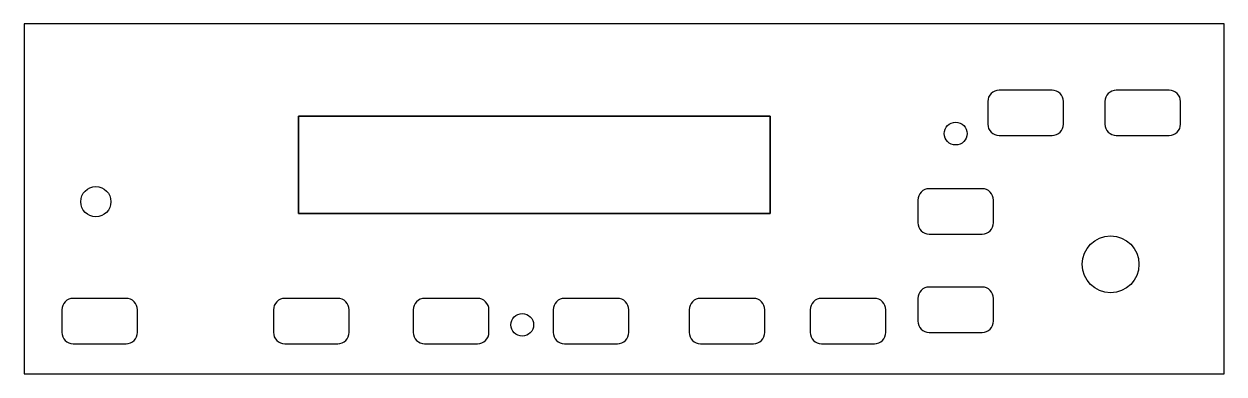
# Model space of a CAD drawing. Header units: millimetres. Extents: x -79 to 79, y -21 to 26.
import ezdxf

# ---------------------------------------------------------------- set-up
doc = ezdxf.new("R2010")
doc.units = ezdxf.units.MM
doc.layers.get('0').update_dxf_attribs({"linetype": 'CONTINUOUS'})

msp = doc.modelspace()

# ---------------------------------------------------------------- linework, layer by layer
for p, q in [((79.33, 25.63), (-79.42, 25.63)), ((-79.42, 25.63), (-79.42, 20.63)), ((79.33, 20.63), (79.33, 25.63)), ((-79.42, 20.63), (-79.42, -20.65)), ((-79.42, 20.63), (-79.42, -20.65)), ((79.33, -20.65), (79.33, 20.63)), ((79.33, -20.65), (79.33, 20.63)), ((-79.42, -20.65), (79.33, -20.65)), ((-79.42, -20.65), (79.33, -20.65))]:
    msp.add_line(p, q)
for points in [[(56.58, 10.88, 0.414214), (58.08, 12.38), (58.08, 15.38, 0.414214), (56.58, 16.88), (49.58, 16.88, 0.414214), (48.08, 15.38), (48.08, 12.38, 0.414214), (49.58, 10.88)], [(58.08, 12.38), (58.08, 15.38, 0.414214), (56.58, 16.88), (49.58, 16.88, 0.414214), (48.08, 15.38), (48.08, 12.38, 0.414214), (49.58, 10.88), (56.58, 10.88, 0.414214)], [(72.08, 10.88, 0.414214), (73.58, 12.38), (73.58, 15.38, 0.414214), (72.08, 16.88), (65.08, 16.88, 0.414214), (63.58, 15.38), (63.58, 12.38, 0.414214), (65.08, 10.88)], [(73.58, 12.38), (73.58, 15.38, 0.414214), (72.08, 16.88), (65.08, 16.88, 0.414214), (63.58, 15.38), (63.58, 12.38, 0.414214), (65.08, 10.88), (72.08, 10.88, 0.414214)], [(48.83, 2.35, 0.414214), (47.33, 3.85), (40.33, 3.85, 0.414214), (38.83, 2.35), (38.83, -0.65, 0.414214), (40.33, -2.15), (47.33, -2.15, 0.414214), (48.83, -0.65)], [(47.33, 3.85), (40.33, 3.85, 0.414214), (38.83, 2.35), (38.83, -0.65, 0.414214), (40.33, -2.15), (47.33, -2.15, 0.414214), (48.83, -0.65), (48.83, 2.35, 0.414214)], [(38.83, -13.65, 0.414214), (40.33, -15.15), (47.33, -15.15, 0.414214), (48.83, -13.65), (48.83, -10.65, 0.414214), (47.33, -9.15), (40.33, -9.15, 0.414214), (38.83, -10.65)], [(40.33, -15.15), (47.33, -15.15, 0.414214), (48.83, -13.65), (48.83, -10.65, 0.414214), (47.33, -9.15), (40.33, -9.15, 0.414214), (38.83, -10.65), (38.83, -13.65, 0.414214)], [(-65.92, -16.65, 0.414214), (-64.42, -15.15), (-64.42, -12.15, 0.414214), (-65.92, -10.65), (-72.92, -10.65, 0.414214), (-74.42, -12.15), (-74.42, -15.15, 0.414214), (-72.92, -16.65)], [(-64.42, -15.15), (-64.42, -12.15, 0.414214), (-65.92, -10.65), (-72.92, -10.65, 0.414214), (-74.42, -12.15), (-74.42, -15.15, 0.414214), (-72.92, -16.65), (-65.92, -16.65, 0.414214)], [(-37.92, -16.65, 0.414214), (-36.42, -15.15), (-36.42, -12.15, 0.414214), (-37.92, -10.65), (-44.92, -10.65, 0.414214), (-46.42, -12.15), (-46.42, -15.15, 0.414214), (-44.92, -16.65)], [(-36.42, -15.15), (-36.42, -12.15, 0.414214), (-37.92, -10.65), (-44.92, -10.65, 0.414214), (-46.42, -12.15), (-46.42, -15.15, 0.414214), (-44.92, -16.65), (-37.92, -16.65, 0.414214)], [(-19.42, -16.65, 0.414214), (-17.92, -15.15), (-17.92, -12.15, 0.414214), (-19.42, -10.65), (-26.42, -10.65, 0.414214), (-27.92, -12.15), (-27.92, -15.15, 0.414214), (-26.42, -16.65)], [(-17.92, -15.15), (-17.92, -12.15, 0.414214), (-19.42, -10.65), (-26.42, -10.65, 0.414214), (-27.92, -12.15), (-27.92, -15.15, 0.414214), (-26.42, -16.65), (-19.42, -16.65, 0.414214)], [(-9.42, -15.15, 0.414214), (-7.92, -16.65), (-0.92, -16.65, 0.414214), (0.58, -15.15), (0.58, -12.15, 0.414214), (-0.92, -10.65), (-7.92, -10.65, 0.414214), (-9.42, -12.15)], [(-7.92, -16.65), (-0.92, -16.65, 0.414214), (0.58, -15.15), (0.58, -12.15, 0.414214), (-0.92, -10.65), (-7.92, -10.65, 0.414214), (-9.42, -12.15), (-9.42, -15.15, 0.414214)], [(17.08, -16.65, 0.414214), (18.58, -15.15), (18.58, -12.15, 0.414214), (17.08, -10.65), (10.08, -10.65, 0.414214), (8.58, -12.15), (8.58, -15.15, 0.414214), (10.08, -16.65)], [(18.58, -15.15), (18.58, -12.15, 0.414214), (17.08, -10.65), (10.08, -10.65, 0.414214), (8.58, -12.15), (8.58, -15.15, 0.414214), (10.08, -16.65), (17.08, -16.65, 0.414214)], [(33.08, -16.65, 0.414214), (34.58, -15.15), (34.58, -12.15, 0.414214), (33.08, -10.65), (26.08, -10.65, 0.414214), (24.58, -12.15), (24.58, -15.15, 0.414214), (26.08, -16.65)], [(34.58, -15.15), (34.58, -12.15, 0.414214), (33.08, -10.65), (26.08, -10.65, 0.414214), (24.58, -12.15), (24.58, -15.15, 0.414214), (26.08, -16.65), (33.08, -16.65, 0.414214)]]:
    msp.add_lwpolyline(points, format="xyb", close=True)
for points in [[(-43.1, 0.55), (-43.1, 13.45), (19.3, 13.45), (19.3, 0.55)], [(-43.1, 13.45), (-43.1, 0.55), (19.3, 0.55), (19.3, 13.45)]]:
    msp.add_lwpolyline(points, close=True)
for centre, radius in [((43.83, 11.13), 1.5), ((43.83, 11.13), 1.5), ((-69.92, 2.13), 2), ((-69.92, 2.13), 2), ((64.33, -6.15), 3.75), ((64.33, -6.15), 3.75), ((-13.5, -14.15), 1.5), ((-13.5, -14.15), 1.5)]:
    msp.add_circle(centre, radius)

doc.saveas('drawing.dxf')
